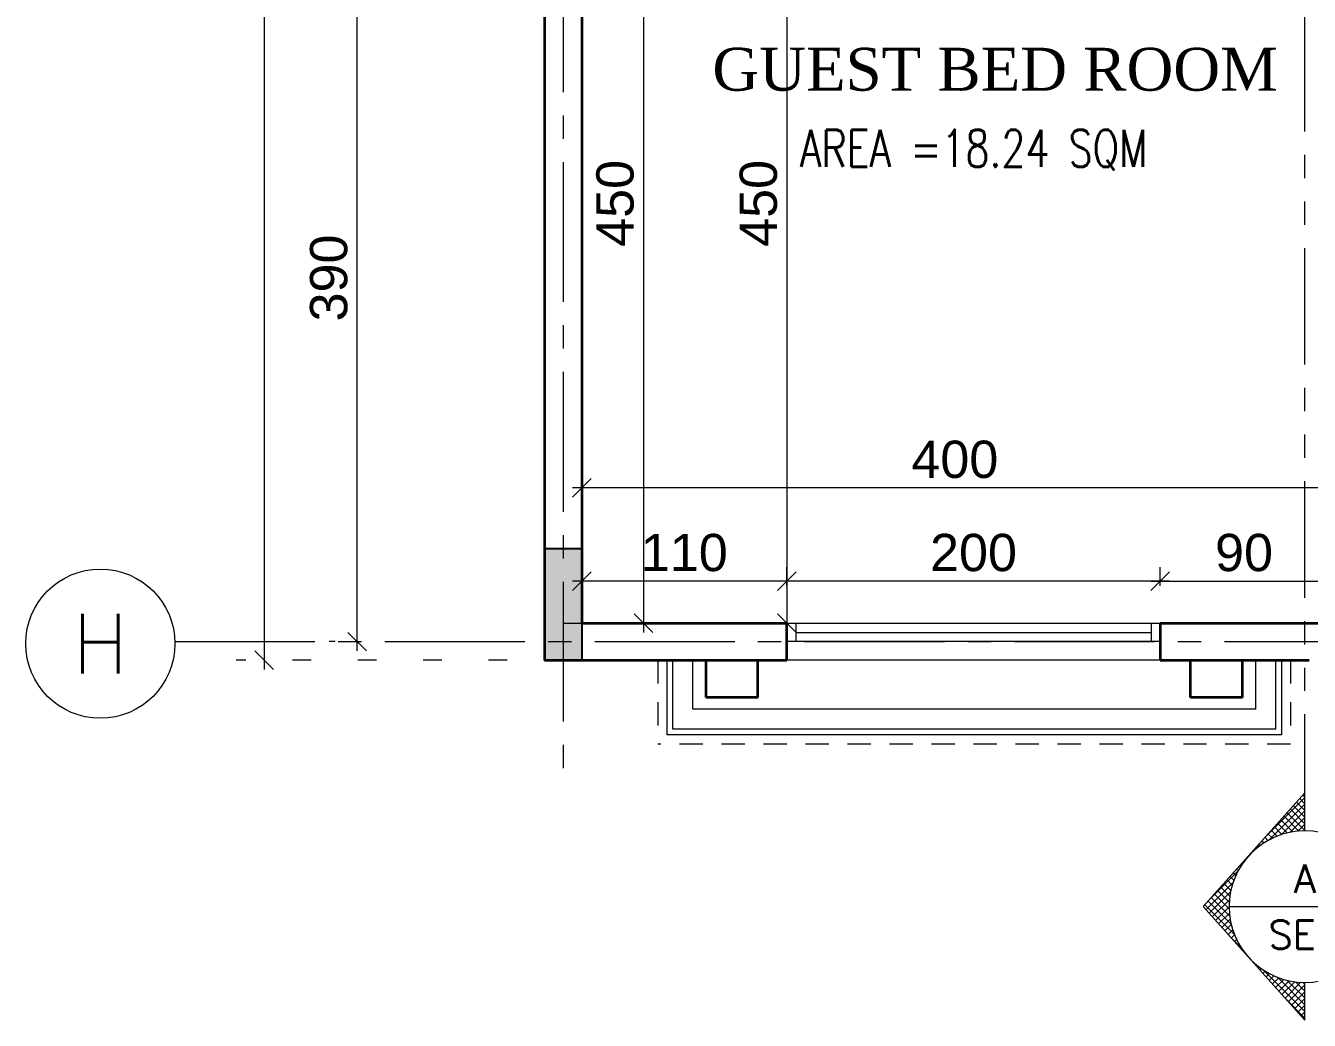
# Model space of a CAD drawing. Header units: millimetres. Extents: x -11627 to -10952, y 10244 to 10588.
# Drawn here: x -11402.12 to -11395.24, y 10448.3 to 10453.63 of the extents above; entities that cross this region are included whole.
import ezdxf
from ezdxf.enums import TextEntityAlignment as Align

# ---------------------------------------------------------------- set-up
doc = ezdxf.new("R2010")
doc.units = ezdxf.units.MM
doc.header["$PDMODE"] = 35
for name, pattern in [('DOT', [0.25, 0, -0.25]), ('GROUND FLOOR XREF - option 3$0$FATHER FR$0$CENTER2', [1.125, 0.75, -0.125, 0.125, -0.125]), ('HIDDEN2', [0.1875, 0.125, -0.0625]), ('PHANTOM2', [1.25, 0.625, -0.125, 0.125, -0.125, 0.125, -0.125])]:
    doc.linetypes.add(name, pattern=pattern)
doc.layers.get('0').update_dxf_attribs({"lineweight": 5})
doc.layers.get('DEFPOINTS').update_dxf_attribs({"lineweight": 5})
for name, color, linetype, lineweight in [('A-AXIS LINE', 8, 'GROUND FLOOR XREF - option 3$0$FATHER FR$0$CENTER2', 0), ('A-AXIS TEXT', 54, 'Continuous', 9), ('A-GEN DIMS INTERNAL', 86, 'Continuous', 5), ('A-TEXT', 3, 'Continuous', 13), ('CIRCLE', 57, 'Continuous', 5), ('DIM IN', 191, 'Continuous', 5), ('S-COL HATCH', 5, 'Continuous', 15), ('SECTION', 3, 'PHANTOM2', 5), ('STAIR', 34, 'Continuous', 5), ('text1', 32, 'Continuous', 9), ('WALLS', 4, 'Continuous', 35), ('Window', 57, 'Continuous', 13)]:
    doc.layers.add(name, color=color, linetype=linetype, lineweight=lineweight)
doc.layers.add('A-SECTION LINE', color=230, linetype='GROUND FLOOR XREF - option 3$0$FATHER FR$0$CENTER2')
doc.layers.add('col1', color=6, linetype='Continuous')
doc.styles.add('Axis-Circle', font='ROMANS.shx', dxfattribs={"height": 0.4})
doc.styles.add('GROUND FLOOR XREF - option 3$0$STYLE1', font='arial.ttf', dxfattribs={"height": 0.2})
doc.styles.add('Section-Numbers', font='ROMANS.shx', dxfattribs={"height": 0.1875})
doc.styles.add('SIMPLEX', font='romans.shx', dxfattribs={"width": 0.75})
doc.styles.add('STYLE2', font='times.ttf', dxfattribs={"height": 0.25})
doc.dimstyles.new('DIM 100', dxfattribs={"dimtxt": 0.2, "dimasz": 0.1, "dimexe": 0.15, "dimexo": 0.2, "dimgap": 0.05, "dimtad": 1, "dimdec": 0, "dimlfac": 100, "dimzin": 1, "dimdsep": 46, "dimtxsty": 'GROUND FLOOR XREF - option 3$0$STYLE1', "dimblk": 'OBLIQUE', "dimcen": 0.02, "dimdle": 0.05, "dimclrd": 256, "dimclre": 6, "dimclrt": 3, "dimadec": 1, "dimazin": 0, "dimtfac": 0.9, "dimtdec": 0, "dimtix": 1, "dimtofl": 0, "dimtmove": 2, "dimatfit": 3, "dimldrblk": 'ARCHTICK', "dimfxl": 1, "dimtolj": 1, "dimtzin": 12, "dimlwd": -1, "dimlwe": -1, "dimarcsym": 0})

# ---------------------------------------------------------------- blocks, each defined once
blk = doc.blocks.new('_Oblique')
at = {"color": 0, "linetype": 'ByBlock', "lineweight": -2}
blk.add_line((-0.5, -0.5), (0.5, 0.5), dxfattribs=at)
blk = doc.blocks.new('*D904')
at = {"layer": 'A-GEN DIMS INTERNAL', "transparency": 16777216}
blk.add_line((-11398.0414, 10454.9756), (-11398.0414, 10450.3756), dxfattribs=at)
at = {"layer": 'A-GEN DIMS INTERNAL', "color": 6, "linetype": 'DOT', "transparency": 16777216}
for p, q in [((-11398.7664, 10454.9256), (-11397.8914, 10454.9256)), ((-11399.2414, 10450.4256), (-11397.8914, 10450.4256))]:
    blk.add_line(p, q, dxfattribs=at)
at = {"layer": 'DEFPOINTS', "color": 0, "transparency": 16777216}
for p in [(-11398.9664, 10454.9256), (-11399.4414, 10450.4256), (-11398.0414, 10450.4256)]:
    blk.add_point(p, dxfattribs=at)
at = {"layer": 'A-GEN DIMS INTERNAL', "transparency": 16777216, "xscale": 0.1, "yscale": 0.1, "zscale": 0.1}
for p, rotation in [((-11398.0414, 10454.9256), 90), ((-11398.0414, 10450.4256), 270)]:
    blk.add_blockref('_Oblique', p, dxfattribs=dict(at, rotation=rotation))
at = {"layer": 'A-GEN DIMS INTERNAL', "color": 3, "transparency": 16777216, "insert": (-11398.1935, 10452.6756), "char_height": 0.2, "attachment_point": 5, "rotation": 90, "style": 'GROUND FLOOR XREF - option 3$0$STYLE1'}
blk.add_mtext('\\A1;450', dxfattribs=at)
blk = doc.blocks.new('_ArchTick')
at = {"color": 0, "linetype": 'ByBlock', "const_width": 0.15}
blk.add_lwpolyline([(-0.5, -0.5), (0.5, 0.5)], dxfattribs=at)
blk = doc.blocks.new('*D909')
at = {"layer": 'A-GEN DIMS INTERNAL', "color": 6, "linetype": 'DOT', "transparency": 16777216}
for p, q in [((-11395.1414, 10451.35), (-11395.1414, 10451.3)), ((-11399.1414, 10450.9135), (-11399.1414, 10451.3))]:
    blk.add_line(p, q, dxfattribs=at)
at = {"layer": 'A-GEN DIMS INTERNAL', "transparency": 16777216}
blk.add_line((-11395.0914, 10451.15), (-11399.1914, 10451.15), dxfattribs=at)
at = {"layer": 'DEFPOINTS', "color": 0, "transparency": 16777216}
for p in [(-11399.1414, 10451.15), (-11395.1414, 10451.15), (-11399.1414, 10450.7135)]:
    blk.add_point(p, dxfattribs=at)
at = {"layer": 'A-GEN DIMS INTERNAL', "transparency": 16777216, "xscale": 0.1, "yscale": 0.1, "zscale": 0.1, "rotation": 180}
blk.add_blockref('_Oblique', (-11399.1414, 10451.15), dxfattribs=at)
at = {"layer": 'A-GEN DIMS INTERNAL', "transparency": 16777216, "xscale": 0.1, "yscale": 0.1, "zscale": 0.1}
blk.add_blockref('_Oblique', (-11395.1414, 10451.15), dxfattribs=at)
at = {"layer": 'A-GEN DIMS INTERNAL', "color": 3, "transparency": 16777216, "insert": (-11397.1414, 10451.3021), "char_height": 0.2, "attachment_point": 5, "style": 'GROUND FLOOR XREF - option 3$0$STYLE1'}
blk.add_mtext('\\A1;400', dxfattribs=at)
blk = doc.blocks.new('*D915')
at = {"layer": 'A-GEN DIMS INTERNAL', "color": 6, "linetype": 'DOT', "transparency": 16777216}
for p, q in [((-11398.0414, 10450.6256), (-11398.0414, 10450.8002)), ((-11396.0414, 10450.6256), (-11396.0414, 10450.8002))]:
    blk.add_line(p, q, dxfattribs=at)
at = {"layer": 'A-GEN DIMS INTERNAL', "transparency": 16777216}
blk.add_line((-11395.9914, 10450.6502), (-11398.0914, 10450.6502), dxfattribs=at)
at = {"layer": 'DEFPOINTS', "color": 0, "transparency": 16777216}
for p in [(-11398.0414, 10450.6502), (-11398.0414, 10450.4256), (-11396.0414, 10450.4256)]:
    blk.add_point(p, dxfattribs=at)
at = {"layer": 'A-GEN DIMS INTERNAL', "transparency": 16777216, "xscale": 0.1, "yscale": 0.1, "zscale": 0.1, "rotation": 180}
blk.add_blockref('_Oblique', (-11398.0414, 10450.6502), dxfattribs=at)
at = {"layer": 'A-GEN DIMS INTERNAL', "transparency": 16777216, "xscale": 0.1, "yscale": 0.1, "zscale": 0.1}
blk.add_blockref('_Oblique', (-11396.0414, 10450.6502), dxfattribs=at)
at = {"layer": 'A-GEN DIMS INTERNAL', "color": 3, "transparency": 16777216, "insert": (-11397.0414, 10450.8023), "char_height": 0.2, "attachment_point": 5, "style": 'GROUND FLOOR XREF - option 3$0$STYLE1'}
blk.add_mtext('\\A1;200', dxfattribs=at)
blk = doc.blocks.new('*D916')
at = {"layer": 'A-GEN DIMS INTERNAL', "color": 6, "linetype": 'DOT', "transparency": 16777216}
for p, q in [((-11399.1414, 10450.6256), (-11399.1414, 10450.8002)), ((-11398.0414, 10450.6256), (-11398.0414, 10450.8002))]:
    blk.add_line(p, q, dxfattribs=at)
at = {"layer": 'A-GEN DIMS INTERNAL', "transparency": 16777216}
blk.add_line((-11397.9914, 10450.6502), (-11399.1914, 10450.6502), dxfattribs=at)
at = {"layer": 'DEFPOINTS', "color": 0, "transparency": 16777216}
for p in [(-11399.1414, 10450.6502), (-11399.1414, 10450.4256), (-11398.0414, 10450.4256)]:
    blk.add_point(p, dxfattribs=at)
at = {"layer": 'A-GEN DIMS INTERNAL', "transparency": 16777216, "xscale": 0.1, "yscale": 0.1, "zscale": 0.1, "rotation": 180}
blk.add_blockref('_Oblique', (-11399.1414, 10450.6502), dxfattribs=at)
at = {"layer": 'A-GEN DIMS INTERNAL', "transparency": 16777216, "xscale": 0.1, "yscale": 0.1, "zscale": 0.1}
blk.add_blockref('_Oblique', (-11398.0414, 10450.6502), dxfattribs=at)
at = {"layer": 'A-GEN DIMS INTERNAL', "color": 3, "transparency": 16777216, "insert": (-11398.5914, 10450.8023), "char_height": 0.2, "attachment_point": 5, "style": 'GROUND FLOOR XREF - option 3$0$STYLE1'}
blk.add_mtext('\\A1;110', dxfattribs=at)
blk = doc.blocks.new('*D929')
at = {"layer": 'A-GEN DIMS INTERNAL', "transparency": 16777216}
blk.add_line((-11398.8096, 10454.9756), (-11398.8096, 10450.3756), dxfattribs=at)
at = {"layer": 'A-GEN DIMS INTERNAL', "color": 6, "linetype": 'DOT', "transparency": 16777216}
for p, q in [((-11398.9414, 10454.9256), (-11398.6596, 10454.9256)), ((-11398.776, 10450.4256), (-11398.6596, 10450.4256))]:
    blk.add_line(p, q, dxfattribs=at)
at = {"layer": 'DEFPOINTS', "color": 0, "transparency": 16777216}
for p in [(-11399.1414, 10454.9256), (-11398.976, 10450.4256), (-11398.8096, 10450.4256)]:
    blk.add_point(p, dxfattribs=at)
at = {"layer": 'A-GEN DIMS INTERNAL', "transparency": 16777216, "xscale": 0.1, "yscale": 0.1, "zscale": 0.1}
for p, rotation in [((-11398.8096, 10454.9256), 90), ((-11398.8096, 10450.4256), 270)]:
    blk.add_blockref('_Oblique', p, dxfattribs=dict(at, rotation=rotation))
at = {"layer": 'A-GEN DIMS INTERNAL', "color": 3, "transparency": 16777216, "insert": (-11398.9617, 10452.6756), "char_height": 0.2, "attachment_point": 5, "rotation": 90, "style": 'GROUND FLOOR XREF - option 3$0$STYLE1'}
blk.add_mtext('\\A1;450', dxfattribs=at)
blk = doc.blocks.new('*D930')
at = {"layer": 'A-GEN DIMS INTERNAL', "color": 6, "linetype": 'DOT', "transparency": 16777216}
for p, q in [((-11396.0414, 10450.6256), (-11396.0414, 10450.8002)), ((-11395.1414, 10450.6256), (-11395.1414, 10450.8002))]:
    blk.add_line(p, q, dxfattribs=at)
at = {"layer": 'A-GEN DIMS INTERNAL', "transparency": 16777216}
blk.add_line((-11396.0914, 10450.6502), (-11395.0914, 10450.6502), dxfattribs=at)
at = {"layer": 'DEFPOINTS', "color": 0, "transparency": 16777216}
for p in [(-11395.1414, 10450.6502), (-11396.0414, 10450.4256), (-11395.1414, 10450.4256)]:
    blk.add_point(p, dxfattribs=at)
at = {"layer": 'A-GEN DIMS INTERNAL', "transparency": 16777216, "xscale": 0.1, "yscale": 0.1, "zscale": 0.1, "rotation": 180}
blk.add_blockref('_Oblique', (-11396.0414, 10450.6502), dxfattribs=at)
at = {"layer": 'A-GEN DIMS INTERNAL', "transparency": 16777216, "xscale": 0.1, "yscale": 0.1, "zscale": 0.1}
blk.add_blockref('_Oblique', (-11395.1414, 10450.6502), dxfattribs=at)
at = {"layer": 'A-GEN DIMS INTERNAL', "color": 3, "transparency": 16777216, "insert": (-11395.5914, 10450.8023), "char_height": 0.2, "attachment_point": 5, "style": 'GROUND FLOOR XREF - option 3$0$STYLE1'}
blk.add_mtext('\\A1;90', dxfattribs=at)
blk = doc.blocks.new('*X12')
at = {"color": 0}
for p, q in [((3.917, 7.806), (5.463, 9.352)), ((4.431, 7.966), (5.65, 9.185)), ((5.729, 8.059), (4.826, 8.963)), ((4.863, 8.045), (5.837, 9.019)), ((6.143, 7.999), (5.012, 9.13)), ((6.624, 7.872), (5.199, 9.297)), ((5.246, 8.074), (6.023, 8.852)), ((7.243, 7.607), (5.782, 9.068)), ((4.137, 7.884), (3.893, 8.128)), ((4.413, 7.962), (4.079, 8.295)), ((4.706, 8.022), (4.266, 8.462)), ((5.02, 8.061), (4.453, 8.629)), ((5.359, 8.076), (4.639, 8.796)), ((5.594, 8.069), (6.21, 8.685)), ((5.916, 8.038), (6.396, 8.518)), ((6.216, 7.984), (6.583, 8.351)), ((6.497, 7.912), (6.77, 8.184)), ((3.179, 7.428), (3.146, 7.46)), ((3.196, 7.439), (3.825, 8.068)), ((3.399, 7.561), (3.333, 7.627)), ((3.631, 7.682), (3.519, 7.794)), ((3.877, 7.79), (3.706, 7.961)), ((6.762, 7.823), (6.956, 8.017)), ((7.013, 7.72), (7.143, 7.85)), ((7.249, 7.603), (7.33, 7.683)), ((7.474, 7.474), (7.516, 7.516)), ((2.414, 6.779), (2.4, 6.793)), ((2.588, 6.958), (2.586, 6.96)), ((2.774, 7.126), (2.773, 7.127)), ((2.971, 7.282), (2.96, 7.294)), ((7.686, 7.332), (7.703, 7.349)), ((7.886, 7.179), (7.889, 7.182)), ((8.076, 7.015), (8.076, 7.015)), ((8.254, 6.84), (8.263, 6.848)), ((-0.167, 4.076), (2, 6.242)), ((1.828, 5.95), (1.653, 6.125)), ((1.957, 6.175), (1.84, 6.292)), ((2.098, 6.388), (2.026, 6.459)), ((2.25, 6.589), (2.213, 6.626)), ((8.421, 6.653), (8.449, 6.682)), ((8.577, 6.456), (8.636, 6.515)), ((8.722, 6.247), (8.823, 6.348)), ((8.855, 6.026), (9.009, 6.181)), ((0.187, 4.076), (1.633, 5.522)), ((1.451, 4.913), (0.907, 5.457)), ((1.522, 5.195), (1.093, 5.624)), ((1.61, 5.461), (1.28, 5.791)), ((1.712, 5.712), (1.466, 5.958)), ((10.773, 4.076), (8.893, 5.956)), ((8.975, 5.793), (9.196, 6.014)), ((9.082, 5.547), (9.382, 5.847)), ((11.127, 4.076), (9.131, 6.072)), ((9.175, 5.286), (9.569, 5.68)), ((9.252, 5.009), (9.756, 5.513)), ((-0.52, 4.076), (0.476, 5.072)), ((0.874, 4.076), (0.16, 4.79)), ((1.227, 4.076), (0.347, 4.957)), ((1.368, 4.289), (0.533, 5.123)), ((0.541, 4.076), (1.472, 5.008)), ((1.398, 4.612), (0.72, 5.29)), ((10.42, 4.076), (9.158, 5.337)), ((10.066, 4.076), (9.285, 4.857)), ((9.311, 4.715), (9.942, 5.346)), ((9.349, 4.399), (10.129, 5.179)), ((9.379, 4.076), (10.316, 5.012)), ((9.733, 4.076), (10.502, 4.845)), ((-0.541, 4.076), (-0.586, 4.122)), ((-0.187, 4.076), (-0.4, 4.289)), ((0.167, 4.076), (-0.213, 4.456)), ((0.52, 4.076), (-0.027, 4.623)), ((0.894, 4.076), (1.394, 4.576)), ((1.248, 4.076), (1.364, 4.192)), ((9.712, 4.076), (9.345, 4.443)), ((10.086, 4.076), (10.689, 4.678)), ((10.44, 4.076), (10.875, 4.512)), ((10.794, 4.076), (11.062, 4.345)), ((11.147, 4.076), (11.249, 4.178))]:
    blk.add_line(p, q, dxfattribs=at)
blk = doc.blocks.new('Section-Right')
at = {"color": 0}
for p, q in [((0, 0.4), (0, 0.6)), ((0, 0.6), (0.5367, 0)), ((0.4, 0), (-0.4, 0)), ((0, -0.6), (0.5367, 0)), ((0, -0.6), (0, -0.4))]:
    blk.add_line(p, q, dxfattribs=at)
blk.add_circle((0, 0), 0.4, dxfattribs=at)
at = {"color": 0, "xscale": -0.0999999999999979, "yscale": 0.0999999999999979, "zscale": 0.0999999999999979, "rotation": 270}
blk.add_blockref('*X12', (-0.4076, -0.5362), dxfattribs=at)
at = {"color": 0, "style": 'Section-Numbers'}
for tag, p in [('00', (0, 0.1472)), ('0000', (0, -0.1472))]:
    blk.add_attdef(tag, text='', height=0.15, dxfattribs=at).set_placement(p, align=Align.MIDDLE_CENTER)
blk = doc.blocks.new('1220')
at = {"layer": 'SECTION'}
blk.add_line((-11265.1899, 10179.0612), (-11265.1899, 10204.6405), dxfattribs=at)
at = {"layer": 'CIRCLE'}
ref = blk.add_blockref('Section-Right', (-11265.1899, 10178.6548), dxfattribs=dict(at, xscale=-1.016, yscale=1.016, zscale=1.016))
ref.add_attrib('00', 'A', dxfattribs={"layer": '0', "color": 0, "height": 0.1524, "style": 'Section-Numbers'}).set_placement((-11265.1899, 10178.8043), align=Align.MIDDLE_CENTER)
ref.add_attrib('0000', 'SEC', dxfattribs={"layer": '0', "color": 0, "height": 0.1524, "style": 'Section-Numbers'}).set_placement((-11265.1899, 10178.5052), align=Align.MIDDLE_CENTER)
blk = doc.blocks.new('Axis-Circle')
at = {"color": 0}
blk.add_circle((0, 0), 0.4, dxfattribs=at)
at = {"color": 4, "style": 'Axis-Circle'}
blk.add_attdef('NO', text='', height=0.32, dxfattribs=at).set_placement((0, 0), align=Align.MIDDLE_CENTER)
blk = doc.blocks.new('*D673')
at = {"layer": 'A-GEN DIMS INTERNAL', "color": 6, "linetype": 'DOT', "transparency": 16777216}
for p, q in [((-11396.4867, 10472.4256), (-11397.9378, 10472.4256)), ((-11396.4867, 10450.2256), (-11397.9378, 10450.2256))]:
    blk.add_line(p, q, dxfattribs=at)
at = {"layer": 'A-GEN DIMS INTERNAL', "transparency": 16777216}
blk.add_line((-11397.7878, 10472.4756), (-11397.7878, 10450.1756), dxfattribs=at)
at = {"layer": 'DEFPOINTS', "color": 0, "transparency": 16777216}
for p in [(-11396.2867, 10472.4256), (-11397.7878, 10450.2256), (-11396.2867, 10450.2256)]:
    blk.add_point(p, dxfattribs=at)
at = {"layer": 'A-GEN DIMS INTERNAL', "transparency": 16777216, "xscale": 0.1, "yscale": 0.1, "zscale": 0.1}
for p, rotation in [((-11397.7878, 10472.4256), 90), ((-11397.7878, 10450.2256), 270)]:
    blk.add_blockref('_Oblique', p, dxfattribs=dict(at, rotation=rotation))
at = {"layer": 'A-GEN DIMS INTERNAL', "color": 3, "transparency": 16777216, "insert": (-11397.9399, 10461.3256), "char_height": 0.2, "attachment_point": 5, "rotation": 90, "style": 'GROUND FLOOR XREF - option 3$0$STYLE1'}
blk.add_mtext('\\A1;2220', dxfattribs=at)
blk = doc.blocks.new('*D674')
at = {"layer": 'A-GEN DIMS INTERNAL', "transparency": 16777216}
blk.add_line((-11397.2893, 10450.2756), (-11397.2893, 10454.2756), dxfattribs=at)
at = {"layer": 'A-GEN DIMS INTERNAL', "color": 6, "linetype": 'DOT', "transparency": 16777216}
for p, q in [((-11397.4077, 10454.2256), (-11397.4393, 10454.2256)), ((-11397.4077, 10450.3256), (-11397.4393, 10450.3256))]:
    blk.add_line(p, q, dxfattribs=at)
at = {"layer": 'DEFPOINTS', "color": 0, "transparency": 16777216}
for p in [(-11397.2893, 10454.2256), (-11397.2077, 10454.2256), (-11397.2077, 10450.3256)]:
    blk.add_point(p, dxfattribs=at)
at = {"layer": 'A-GEN DIMS INTERNAL', "transparency": 16777216, "xscale": 0.1, "yscale": 0.1, "zscale": 0.1}
for p, rotation in [((-11397.2893, 10454.2256), 90), ((-11397.2893, 10450.3256), 270)]:
    blk.add_blockref('_Oblique', p, dxfattribs=dict(at, rotation=rotation))
at = {"layer": 'A-GEN DIMS INTERNAL', "color": 3, "transparency": 16777216, "insert": (-11397.4415, 10452.2756), "char_height": 0.2, "attachment_point": 5, "rotation": 90, "style": 'GROUND FLOOR XREF - option 3$0$STYLE1'}
blk.add_mtext('\\A1;390', dxfattribs=at)
blk = doc.blocks.new('GRGRGRGR')
at = {"layer": 'STAIR', "linetype": 'HIDDEN2'}
for p, q in [((-11256.7558, 10353.105, -5.5638), (-11256.7558, 10352.6558, -5.5638)), ((-11253.365, 10353.105, -5.5638), (-11253.365, 10352.6558, -5.5638)), ((-11253.365, 10352.6558), (-11256.7558, 10352.6558))]:
    blk.add_line(p, q, dxfattribs=at)
at = {"layer": 'STAIR'}
for p, q in [((-11256.7065, 10352.705, -5.8761), (-11256.7065, 10353.105, -5.8761)), ((-11256.6765, 10352.735, -5.5638), (-11256.6765, 10353.105, -5.5638)), ((-11256.5691, 10352.8424, -5.5638), (-11256.5691, 10353.105, -5.5638)), ((-11253.5516, 10352.8424, -5.5638), (-11253.5516, 10353.105, -5.5638)), ((-11253.4441, 10352.735, -5.5638), (-11253.4441, 10353.105, -5.5638)), ((-11253.4141, 10353.105, -5.5638), (-11253.4141, 10352.705, -5.5638)), ((-11253.5516, 10352.8424), (-11256.5691, 10352.8424)), ((-11253.4441, 10352.735), (-11256.6765, 10352.735)), ((-11253.4141, 10352.705), (-11256.7065, 10352.705))]:
    blk.add_line(p, q, dxfattribs=at)
at = {"layer": 'WALLS'}
for p, q in [((-11256.4981, 10352.905, -0.0018), (-11256.4981, 10353.105, -0.0018)), ((-11256.22, 10352.905, -0.0018), (-11256.22, 10353.105, -0.0018)), ((-11253.9008, 10352.905, -0.0018), (-11253.9008, 10353.105, -0.0018)), ((-11253.6227, 10352.905, -0.0018), (-11253.6227, 10353.105, -0.0018)), ((-11256.22, 10352.905, 0.4917), (-11256.4981, 10352.905, 1.3724)), ((-11253.6227, 10352.905, 0.4917), (-11253.9008, 10352.905, 1.3724))]:
    blk.add_line(p, q, dxfattribs=at)
blk = doc.blocks.new('gcol')
at = {"layer": 'S-COL HATCH', "linetype": 'Continuous'}
h = blk.add_hatch(color=256, dxfattribs=at)
h.dxf.hatch_style = 1
h.paths.add_polyline_path([(42.6393, 0.6), (42.8393, 0.6), (42.8393, 0), (42.6393, 0)])
at = {"layer": 'col1'}
blk.add_lwpolyline([(42.6393, 0.6), (42.8393, 0.6), (42.8393, 0), (42.6393, 0)], close=True, dxfattribs=at)
blk = doc.blocks.new('TGTGTGTGTGTGTG')
at = {"layer": 'A-AXIS LINE'}
for p, q in [((-11396.1867, 10474.272), (-11396.1867, 10449.6118)), ((-11398.2667, 10450.3256), (-11373.8915, 10450.3256))]:
    blk.add_line(p, q, dxfattribs=at)
at = {"layer": 'A-AXIS TEXT'}
ref = blk.add_blockref('Axis-Circle', (-11398.6667, 10450.3152), dxfattribs=at)
ref.add_attrib('NO', 'H', dxfattribs={"layer": '0', "color": 30, "height": 0.32, "style": 'Axis-Circle'}).set_placement((-11398.6667, 10450.3152), align=Align.MIDDLE_CENTER)
at = {"layer": 'A-GEN DIMS INTERNAL'}
for base, p1, p2, picture, middle in [((-11397.7878, 10450.2256), (-11396.2867, 10472.4256), (-11396.2867, 10450.2256), '*D673', (-11397.9399, 10461.3256)), ((-11397.2893, 10454.2256), (-11397.2077, 10450.3256), (-11397.2077, 10454.2256), '*D674', (-11397.4415, 10452.2756))]:
    dim = blk.add_linear_dim(base=base, p1=p1, p2=p2, angle=90, dimstyle='DIM 100', dxfattribs=at)
    dim.commit()
    dim.dimension.update_dxf_attribs({"geometry": picture, "text_midpoint": middle})

msp = doc.modelspace()

# ---------------------------------------------------------------- linework, layer by layer
at = {"layer": 'WALLS'}
for p, q in [((-11399.3414, 10455.5256), (-11399.3414, 10450.2256)), ((-11399.1414, 10454.9256), (-11399.1414, 10450.4256)), ((-11399.1414, 10450.4256), (-11398.0414, 10450.4256)), ((-11398.0414, 10450.2256), (-11398.0414, 10450.4256)), ((-11396.0414, 10450.4256), (-11395.1414, 10450.4256)), ((-11396.0414, 10450.4256), (-11396.0414, 10450.2256)), ((-11399.3414, 10450.2256), (-11398.0414, 10450.2256)), ((-11396.0414, 10450.2256), (-11395.2414, 10450.2256))]:
    msp.add_line(p, q, dxfattribs=at)
at = {"layer": 'Window'}
for p, q in [((-11398.0414, 10450.4256), (-11398.0414, 10450.2256)), ((-11398.0414, 10450.4256), (-11396.0414, 10450.4256)), ((-11397.9944, 10450.4256), (-11397.9944, 10450.3256)), ((-11396.0885, 10450.4256), (-11396.0885, 10450.3256)), ((-11397.9944, 10450.3756), (-11396.0885, 10450.3756)), ((-11396.0414, 10450.3256), (-11398.0414, 10450.3256)), ((-11396.0414, 10450.2256), (-11398.0414, 10450.2256))]:
    msp.add_line(p, q, dxfattribs=at)

# ---------------------------------------------------------------- block references
msp.add_blockref('gcol', (-11441.9807, 10450.2256))
at = {"layer": 'A-SECTION LINE'}
msp.add_blockref('1220', (-130.0751, 270.2499), dxfattribs=at)
at = {"layer": 'DIM IN'}
for name, p in [('TGTGTGTGTGTGTG', (-3.0547, 0)), ('GRGRGRGR', (-141.9767, 97.1206))]:
    msp.add_blockref(name, p, dxfattribs=at)

# ---------------------------------------------------------------- texts
at = {"layer": 'A-TEXT', "style": 'STYLE2'}
msp.add_text('GUEST BED ROOM', height=0.23, dxfattribs=at).set_placement((-11398.4409, 10453.2802))
at = {"layer": 'text1', "style": 'SIMPLEX', "width": 0.75}
msp.add_text('AREA =18.24 SQM', height=0.2, dxfattribs=at).set_placement((-11397.9716, 10452.8709))

# ---------------------------------------------------------------- dimensions: what is measured, and where the dimension line sits
at = {"layer": 'A-GEN DIMS INTERNAL'}
for base, p1, p2, angle, picture, middle in [((-11398.0414, 10450.4256), (-11398.9664, 10454.9256), (-11399.4414, 10450.4256), 90, '*D904', (-11398.1935, 10452.6756)), ((-11398.8096, 10450.4256), (-11399.1414, 10454.9256), (-11398.976, 10450.4256), 90, '*D929', (-11398.9617, 10452.6756)), ((-11399.1414, 10451.15), (-11395.1414, 10451.15), (-11399.1414, 10450.7135), 180, '*D909', (-11397.1414, 10451.3021)), ((-11399.1414, 10450.6502), (-11398.0414, 10450.4256), (-11399.1414, 10450.4256), 180, '*D916', (-11398.5914, 10450.8023)), ((-11398.0414, 10450.6502), (-11396.0414, 10450.4256), (-11398.0414, 10450.4256), 180, '*D915', (-11397.0414, 10450.8023)), ((-11395.1414, 10450.6502), (-11396.0414, 10450.4256), (-11395.1414, 10450.4256), 180, '*D930', (-11395.5914, 10450.8023))]:
    dim = msp.add_linear_dim(base=base, p1=p1, p2=p2, angle=angle, dimstyle='DIM 100', dxfattribs=at)
    dim.commit()
    dim.dimension.update_dxf_attribs({"geometry": picture, "text_midpoint": middle})

doc.saveas('drawing.dxf')
